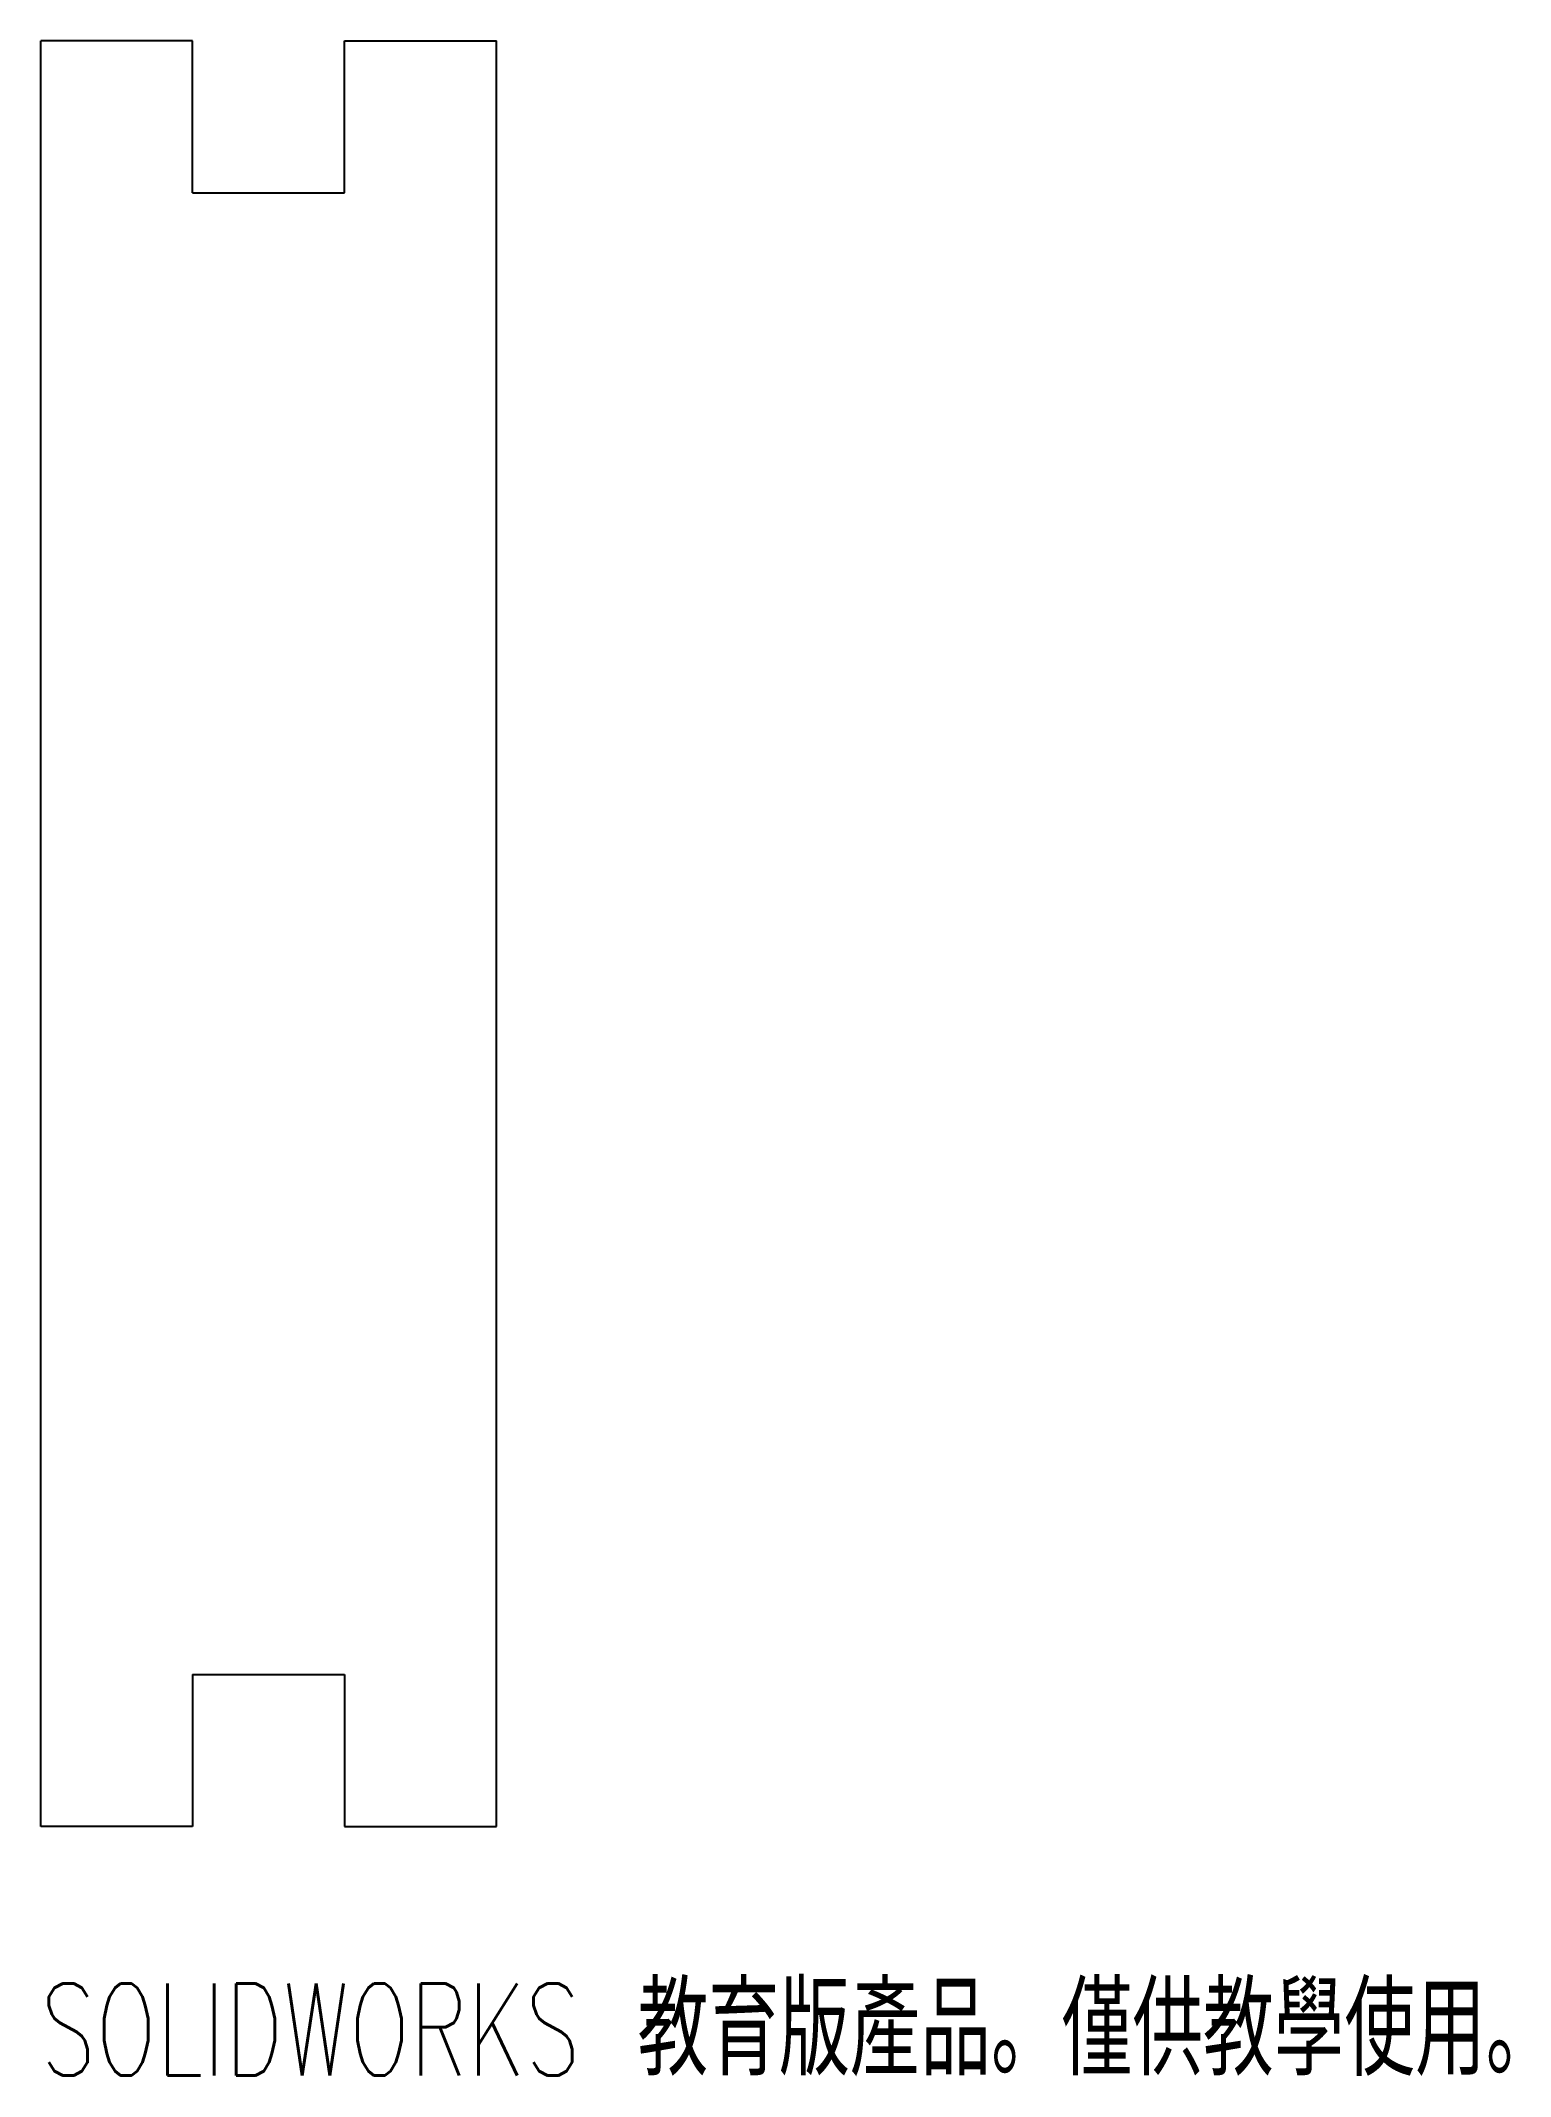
# Paper-space layout '_下視' of a CAD drawing. Header units: millimetres. Extents: x -12 to 65, y -60 to 47.
import ezdxf

# ---------------------------------------------------------------- set-up
doc = ezdxf.new("R2010")
doc.units = ezdxf.units.MM
doc.styles.add('SLDTEXTSTYLE0', font='TXT', dxfattribs={"width": 0.7, "bigfont": 'bigfont'})

psp = doc.layouts.new('_下視')

# ---------------------------------------------------------------- linework, layer by layer
at = {"color": 7, "linetype": 'Continuous', "lineweight": 25}
for p, q in [((-12, -47), (-12, 47)), ((-4, 47), (-12, 47)), ((-4, 39), (-4, 47)), ((4, 39), (4, 47)), ((4, 47), (12, 47)), ((12, -47), (12, 47)), ((-4, 39), (4, 39)), ((-4, -39), (4, -39)), ((-4, -39), (-4, -47)), ((4, -39), (4, -47)), ((-4, -47), (-12, -47)), ((4, -47), (12, -47))]:
    psp.add_line(p, q, dxfattribs=at)

# ---------------------------------------------------------------- texts
at = {"color": 7, "linetype": 'Continuous', "insert": (-12, -55.27), "char_height": 4.8336, "attachment_point": 1, "style": 'SLDTEXTSTYLE0'}
psp.add_mtext('SOLIDWORKS 教育版產品。僅供教學使用。', dxfattribs=at)

doc.saveas('drawing.dxf')
